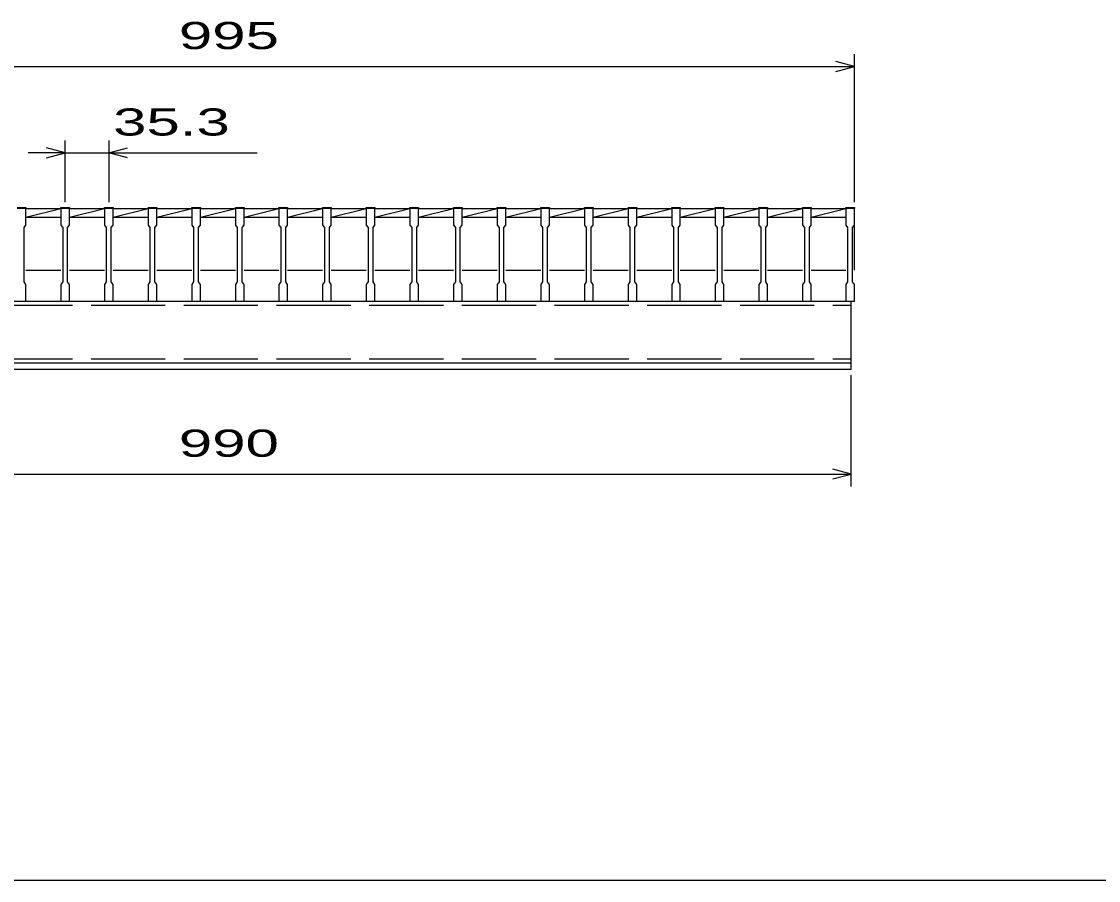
# Model space of a CAD drawing. Units: millimetres, scale not verified. Extents: x -1820 to 1731, y -1282 to 1054.
# Drawn here: x -1098 to -227, y -1146 to -451 of the extents above; entities that cross this region are included whole.
import ezdxf
from ezdxf.enums import TextEntityAlignment as Align

# ---------------------------------------------------------------- set-up
doc = ezdxf.new("R2010")
doc.units = ezdxf.units.MM
doc.header["$LTSCALE"] = 10
doc.linetypes.add('DASHED', pattern=[7.5, 6, -1.5])
for name, color, linetype, lineweight in [('0_2', 150, 'Continuous', 25), ('16', 3, 'Continuous', 25), ('22', 4, 'Continuous', 25)]:
    doc.layers.add(name, color=color, linetype=linetype, lineweight=lineweight)
doc.styles.add('ベクトル', font='')
doc.styles.get('ベクトル').set_extended_font_data('ベクトル')

msp = doc.modelspace()

# ---------------------------------------------------------------- linework, layer by layer
at = {"layer": '0_2'}
msp.add_line((1731, -1146.5), (-1729, -1146.5), dxfattribs=at)
at = {"layer": '16'}
for p, q in [((-1101.3, -601.8), (-1094.3, -601.8)), ((-1094.3, -602.5), (-1101.3, -602.5)), ((-1094.3, -601.8), (-1094.3, -602.5)), ((-1094.3, -616), (-1094.3, -602.5)), ((-1094.3, -602.5), (-1066, -602.5)), ((-1094.3, -609.5), (-1066, -602.5)), ((-1094.3, -609.5), (-1066, -609.5)), ((-1066, -602.5), (-1066, -601.8)), ((-1066, -601.8), (-1059, -601.8)), ((-1066, -602.5), (-1066, -616)), ((-1059, -602.5), (-1066, -602.5)), ((-1059, -601.8), (-1059, -602.5)), ((-1059, -616), (-1059, -602.5)), ((-1059, -602.5), (-1030.7, -602.5)), ((-1059, -609.5), (-1030.7, -602.5)), ((-1059, -609.5), (-1030.7, -609.5)), ((-1030.7, -602.5), (-1030.7, -601.8)), ((-1030.7, -601.8), (-1023.7, -601.8)), ((-1030.7, -602.5), (-1030.7, -616)), ((-1023.7, -602.5), (-1030.7, -602.5)), ((-1023.7, -601.8), (-1023.7, -602.5)), ((-1023.7, -616), (-1023.7, -602.5)), ((-1023.7, -602.5), (-995.4, -602.5)), ((-1023.7, -609.5), (-995.4, -602.5)), ((-1023.7, -609.5), (-995.4, -609.5)), ((-995.4, -602.5), (-995.4, -601.8)), ((-995.4, -601.8), (-988.4, -601.8)), ((-995.4, -602.5), (-995.4, -616)), ((-988.4, -602.5), (-995.4, -602.5)), ((-988.4, -601.8), (-988.4, -602.5)), ((-988.4, -616), (-988.4, -602.5)), ((-988.4, -602.5), (-960.1, -602.5)), ((-988.4, -609.5), (-960.1, -602.5)), ((-988.4, -609.5), (-960.1, -609.5)), ((-960.1, -602.5), (-960.1, -601.8)), ((-960.1, -601.8), (-953.1, -601.8)), ((-960.1, -602.5), (-960.1, -616)), ((-953.1, -602.5), (-960.1, -602.5)), ((-953.1, -601.8), (-953.1, -602.5)), ((-953.1, -616), (-953.1, -602.5)), ((-953.1, -602.5), (-924.8, -602.5)), ((-953.1, -609.5), (-924.8, -602.5)), ((-953.1, -609.5), (-924.8, -609.5)), ((-924.8, -602.5), (-924.8, -601.8)), ((-924.8, -601.8), (-917.8, -601.8)), ((-924.8, -602.5), (-924.8, -616)), ((-917.8, -602.5), (-924.8, -602.5)), ((-917.8, -601.8), (-917.8, -602.5)), ((-917.8, -616), (-917.8, -602.5)), ((-917.8, -602.5), (-889.5, -602.5)), ((-917.8, -609.5), (-889.5, -602.5)), ((-917.8, -609.5), (-889.5, -609.5)), ((-889.5, -602.5), (-889.5, -601.8)), ((-889.5, -601.8), (-882.5, -601.8)), ((-889.5, -602.5), (-889.5, -616)), ((-882.5, -602.5), (-889.5, -602.5)), ((-882.5, -601.8), (-882.5, -602.5)), ((-882.5, -616), (-882.5, -602.5)), ((-882.5, -602.5), (-854.2, -602.5)), ((-882.5, -609.5), (-854.2, -602.5)), ((-882.5, -609.5), (-854.2, -609.5)), ((-854.2, -602.5), (-854.2, -601.8)), ((-854.2, -601.8), (-847.2, -601.8)), ((-854.2, -602.5), (-854.2, -616)), ((-847.2, -602.5), (-854.2, -602.5)), ((-847.2, -601.8), (-847.2, -602.5)), ((-847.2, -616), (-847.2, -602.5)), ((-847.2, -602.5), (-818.9, -602.5)), ((-847.2, -609.5), (-818.9, -602.5)), ((-847.2, -609.5), (-818.9, -609.5)), ((-818.9, -602.5), (-818.9, -601.8)), ((-818.9, -601.8), (-811.9, -601.8)), ((-818.9, -602.5), (-818.9, -616)), ((-811.9, -602.5), (-818.9, -602.5)), ((-811.9, -601.8), (-811.9, -602.5)), ((-811.9, -616), (-811.9, -602.5)), ((-811.9, -602.5), (-783.6, -602.5)), ((-811.9, -609.5), (-783.6, -602.5)), ((-811.9, -609.5), (-783.6, -609.5)), ((-783.6, -602.5), (-783.6, -601.8)), ((-783.6, -601.8), (-776.6, -601.8)), ((-783.6, -602.5), (-783.6, -616)), ((-776.6, -602.5), (-783.6, -602.5)), ((-776.6, -601.8), (-776.6, -602.5)), ((-776.6, -616), (-776.6, -602.5)), ((-776.6, -602.5), (-748.3, -602.5)), ((-776.6, -609.5), (-748.3, -602.5)), ((-776.6, -609.5), (-748.3, -609.5)), ((-748.3, -602.5), (-748.3, -601.8)), ((-748.3, -601.8), (-741.3, -601.8)), ((-748.3, -602.5), (-748.3, -616)), ((-741.3, -602.5), (-748.3, -602.5)), ((-741.3, -601.8), (-741.3, -602.5)), ((-741.3, -616), (-741.3, -602.5)), ((-741.3, -602.5), (-713, -602.5)), ((-741.3, -609.5), (-713, -602.5)), ((-741.3, -609.5), (-713, -609.5)), ((-713, -602.5), (-713, -601.8)), ((-713, -601.8), (-706, -601.8)), ((-713, -602.5), (-713, -616)), ((-706, -602.5), (-713, -602.5)), ((-706, -601.8), (-706, -602.5)), ((-706, -616), (-706, -602.5)), ((-706, -602.5), (-677.7, -602.5)), ((-706, -609.5), (-677.7, -602.5)), ((-706, -609.5), (-677.7, -609.5)), ((-677.7, -602.5), (-677.7, -601.8)), ((-677.7, -601.8), (-670.7, -601.8)), ((-677.7, -602.5), (-677.7, -616)), ((-670.7, -602.5), (-677.7, -602.5)), ((-670.7, -601.8), (-670.7, -602.5)), ((-670.7, -616), (-670.7, -602.5)), ((-670.7, -602.5), (-642.4, -602.5)), ((-670.7, -609.5), (-642.4, -602.5)), ((-670.7, -609.5), (-642.4, -609.5)), ((-642.4, -602.5), (-642.4, -601.8)), ((-642.4, -601.8), (-635.4, -601.8)), ((-642.4, -602.5), (-642.4, -616)), ((-635.4, -602.5), (-642.4, -602.5)), ((-635.4, -601.8), (-635.4, -602.5)), ((-635.4, -616), (-635.4, -602.5)), ((-635.4, -602.5), (-607.1, -602.5)), ((-635.4, -609.5), (-607.1, -602.5)), ((-635.4, -609.5), (-607.1, -609.5)), ((-607.1, -602.5), (-607.1, -601.8)), ((-607.1, -601.8), (-600.1, -601.8)), ((-607.1, -602.5), (-607.1, -616)), ((-600.1, -602.5), (-607.1, -602.5)), ((-600.1, -601.8), (-600.1, -602.5)), ((-600.1, -616), (-600.1, -602.5)), ((-600.1, -602.5), (-571.8, -602.5)), ((-600.1, -609.5), (-571.8, -602.5)), ((-600.1, -609.5), (-571.8, -609.5)), ((-571.8, -602.5), (-571.8, -601.8)), ((-571.8, -601.8), (-564.8, -601.8)), ((-571.8, -602.5), (-571.8, -616)), ((-564.8, -602.5), (-571.8, -602.5)), ((-564.8, -601.8), (-564.8, -602.5)), ((-564.8, -616), (-564.8, -602.5)), ((-564.8, -602.5), (-536.5, -602.5)), ((-564.8, -609.5), (-536.5, -602.5)), ((-564.8, -609.5), (-536.5, -609.5)), ((-536.5, -602.5), (-536.5, -601.8)), ((-536.5, -601.8), (-529.5, -601.8)), ((-536.5, -602.5), (-536.5, -616)), ((-529.5, -602.5), (-536.5, -602.5)), ((-529.5, -601.8), (-529.5, -602.5)), ((-529.5, -616), (-529.5, -602.5)), ((-529.5, -602.5), (-501.2, -602.5)), ((-529.5, -609.5), (-501.2, -602.5)), ((-529.5, -609.5), (-501.2, -609.5)), ((-501.2, -602.5), (-501.2, -601.8)), ((-501.2, -601.8), (-494.2, -601.8)), ((-501.2, -602.5), (-501.2, -616)), ((-494.2, -602.5), (-501.2, -602.5)), ((-494.2, -601.8), (-494.2, -602.5)), ((-494.2, -616), (-494.2, -602.5)), ((-494.2, -602.5), (-465.9, -602.5)), ((-494.2, -609.5), (-465.9, -602.5)), ((-494.2, -609.5), (-465.9, -609.5)), ((-465.9, -602.5), (-465.9, -601.8)), ((-465.9, -601.8), (-458.9, -601.8)), ((-465.9, -602.5), (-465.9, -616)), ((-458.9, -602.5), (-465.9, -602.5)), ((-458.9, -601.8), (-458.9, -602.5)), ((-458.9, -616), (-458.9, -602.5)), ((-458.9, -602.5), (-431, -602.5)), ((-458.9, -609.5), (-431, -602.6)), ((-458.9, -609.5), (-431, -609.5)), ((-431, -602.5), (-431, -601.8)), ((-431, -601.8), (-424, -601.8)), ((-431, -602.5), (-431, -616)), ((-424, -602.5), (-431, -602.5)), ((-424, -601.8), (-424, -602.5)), ((-424, -616), (-424, -602.5)), ((-424, -652.5), (-424, -602.5)), ((-1095.8, -618), (-1094.3, -616)), ((-1095.8, -662), (-1095.8, -618)), ((-1066, -616), (-1064.5, -618)), ((-1064.5, -618), (-1064.5, -662)), ((-1060.5, -618), (-1059, -616)), ((-1060.5, -662), (-1060.5, -618)), ((-1030.7, -616), (-1029.2, -618)), ((-1029.2, -618), (-1029.2, -662)), ((-1025.2, -618), (-1023.7, -616)), ((-1025.2, -662), (-1025.2, -618)), ((-995.4, -616), (-993.9, -618)), ((-993.9, -618), (-993.9, -662)), ((-989.9, -618), (-988.4, -616)), ((-989.9, -662), (-989.9, -618)), ((-960.1, -616), (-958.6, -618)), ((-958.6, -618), (-958.6, -662)), ((-954.6, -618), (-953.1, -616)), ((-954.6, -662), (-954.6, -618)), ((-924.8, -616), (-923.3, -618)), ((-923.3, -618), (-923.3, -662)), ((-919.3, -618), (-917.8, -616)), ((-919.3, -662), (-919.3, -618)), ((-889.5, -616), (-888, -618)), ((-888, -618), (-888, -662)), ((-884, -618), (-882.5, -616)), ((-884, -662), (-884, -618)), ((-854.2, -616), (-852.7, -618)), ((-852.7, -618), (-852.7, -662)), ((-848.7, -618), (-847.2, -616)), ((-848.7, -662), (-848.7, -618)), ((-818.9, -616), (-817.4, -618)), ((-817.4, -618), (-817.4, -662)), ((-813.4, -618), (-811.9, -616)), ((-813.4, -662), (-813.4, -618)), ((-783.6, -616), (-782.1, -618)), ((-782.1, -618), (-782.1, -662)), ((-778.1, -618), (-776.6, -616)), ((-778.1, -662), (-778.1, -618)), ((-748.3, -616), (-746.8, -618)), ((-746.8, -618), (-746.8, -662)), ((-742.8, -618), (-741.3, -616)), ((-742.8, -662), (-742.8, -618)), ((-713, -616), (-711.5, -618)), ((-711.5, -618), (-711.5, -662)), ((-707.5, -618), (-706, -616)), ((-707.5, -662), (-707.5, -618)), ((-677.7, -616), (-676.2, -618)), ((-676.2, -618), (-676.2, -662)), ((-672.2, -618), (-670.7, -616)), ((-672.2, -662), (-672.2, -618)), ((-642.4, -616), (-640.9, -618)), ((-640.9, -618), (-640.9, -662)), ((-636.9, -618), (-635.4, -616)), ((-636.9, -662), (-636.9, -618)), ((-607.1, -616), (-605.6, -618)), ((-605.6, -618), (-605.6, -662)), ((-601.6, -618), (-600.1, -616)), ((-601.6, -662), (-601.6, -618)), ((-571.8, -616), (-570.3, -618)), ((-570.3, -618), (-570.3, -662)), ((-566.3, -618), (-564.8, -616)), ((-566.3, -662), (-566.3, -618)), ((-536.5, -616), (-535, -618)), ((-535, -618), (-535, -662)), ((-531, -618), (-529.5, -616)), ((-531, -662), (-531, -618)), ((-501.2, -616), (-499.7, -618)), ((-499.7, -618), (-499.7, -662)), ((-495.7, -618), (-494.2, -616)), ((-495.7, -662), (-495.7, -618)), ((-465.9, -616), (-464.4, -618)), ((-464.4, -618), (-464.4, -662)), ((-460.4, -618), (-458.9, -616)), ((-460.4, -662), (-460.4, -618)), ((-431, -616), (-429.5, -618)), ((-429.5, -618), (-429.5, -662)), ((-425.5, -618), (-424, -616)), ((-425.5, -662), (-425.5, -618)), ((-1094.3, -652.5), (-1066, -652.5)), ((-1059, -652.5), (-1030.7, -652.5)), ((-1023.7, -652.5), (-995.4, -652.5)), ((-988.4, -652.5), (-960.1, -652.5)), ((-953.1, -652.5), (-924.8, -652.5)), ((-917.8, -652.5), (-889.5, -652.5)), ((-882.5, -652.5), (-854.2, -652.5)), ((-847.2, -652.5), (-818.9, -652.5)), ((-811.9, -652.5), (-783.6, -652.5)), ((-776.6, -652.5), (-748.3, -652.5)), ((-741.3, -652.5), (-713, -652.5)), ((-706, -652.5), (-677.7, -652.5)), ((-670.7, -652.5), (-642.4, -652.5)), ((-635.4, -652.5), (-607.1, -652.5)), ((-600.1, -652.5), (-571.8, -652.5)), ((-564.8, -652.5), (-536.5, -652.5)), ((-529.5, -652.5), (-501.2, -652.5)), ((-494.2, -652.5), (-465.9, -652.5)), ((-458.9, -652.5), (-431, -652.5)), ((-1094.3, -664), (-1095.8, -662)), ((-1064.5, -662), (-1066, -664)), ((-1059, -664), (-1060.5, -662)), ((-1029.2, -662), (-1030.7, -664)), ((-1023.7, -664), (-1025.2, -662)), ((-993.9, -662), (-995.4, -664)), ((-988.4, -664), (-989.9, -662)), ((-958.6, -662), (-960.1, -664)), ((-953.1, -664), (-954.6, -662)), ((-923.3, -662), (-924.8, -664)), ((-917.8, -664), (-919.3, -662)), ((-888, -662), (-889.5, -664)), ((-882.5, -664), (-884, -662)), ((-852.7, -662), (-854.2, -664)), ((-847.2, -664), (-848.7, -662)), ((-817.4, -662), (-818.9, -664)), ((-811.9, -664), (-813.4, -662)), ((-782.1, -662), (-783.6, -664)), ((-776.6, -664), (-778.1, -662)), ((-746.8, -662), (-748.3, -664)), ((-741.3, -664), (-742.8, -662)), ((-711.5, -662), (-713, -664)), ((-706, -664), (-707.5, -662)), ((-676.2, -662), (-677.7, -664)), ((-670.7, -664), (-672.2, -662)), ((-640.9, -662), (-642.4, -664)), ((-635.4, -664), (-636.9, -662)), ((-605.6, -662), (-607.1, -664)), ((-600.1, -664), (-601.6, -662)), ((-570.3, -662), (-571.8, -664)), ((-564.8, -664), (-566.3, -662)), ((-535, -662), (-536.5, -664)), ((-529.5, -664), (-531, -662)), ((-499.7, -662), (-501.2, -664)), ((-494.2, -664), (-495.7, -662)), ((-464.4, -662), (-465.9, -664)), ((-458.9, -664), (-460.4, -662)), ((-429.5, -662), (-431, -664)), ((-424, -664), (-425.5, -662)), ((-1094.3, -677.5), (-1094.3, -664)), ((-1066, -664), (-1066, -677.5)), ((-1059, -677.5), (-1059, -664)), ((-1030.7, -664), (-1030.7, -677.5)), ((-1023.7, -677.5), (-1023.7, -664)), ((-995.4, -664), (-995.4, -677.5)), ((-988.4, -677.5), (-988.4, -664)), ((-960.1, -664), (-960.1, -677.5)), ((-953.1, -677.5), (-953.1, -664)), ((-924.8, -664), (-924.8, -677.5)), ((-917.8, -677.5), (-917.8, -664)), ((-889.5, -664), (-889.5, -677.5)), ((-882.5, -677.5), (-882.5, -664)), ((-854.2, -664), (-854.2, -677.5)), ((-847.2, -677.5), (-847.2, -664)), ((-818.9, -664), (-818.9, -677.5)), ((-811.9, -677.5), (-811.9, -664)), ((-783.6, -664), (-783.6, -677.5)), ((-776.6, -677.5), (-776.6, -664)), ((-748.3, -664), (-748.3, -677.5)), ((-741.3, -677.5), (-741.3, -664)), ((-713, -664), (-713, -677.5)), ((-706, -677.5), (-706, -664)), ((-677.7, -664), (-677.7, -677.5)), ((-670.7, -677.5), (-670.7, -664)), ((-642.4, -664), (-642.4, -677.5)), ((-635.4, -677.5), (-635.4, -664)), ((-607.1, -664), (-607.1, -677.5)), ((-600.1, -677.5), (-600.1, -664)), ((-571.8, -664), (-571.8, -677.5)), ((-564.8, -677.5), (-564.8, -664)), ((-536.5, -664), (-536.5, -677.5)), ((-529.5, -677.5), (-529.5, -664)), ((-501.2, -664), (-501.2, -677.5)), ((-494.2, -677.5), (-494.2, -664)), ((-465.9, -664), (-465.9, -677.5)), ((-458.9, -677.5), (-458.9, -664)), ((-431, -664), (-431, -677.5)), ((-424, -677.5), (-424, -664)), ((-1416.5, -677.5), (-426.5, -677.5)), ((-1101.3, -677.5), (-1094.3, -677.5)), ((-1066, -677.5), (-1059, -677.5)), ((-1030.7, -677.5), (-1023.7, -677.5)), ((-995.4, -677.5), (-988.4, -677.5)), ((-960.1, -677.5), (-953.1, -677.5)), ((-924.8, -677.5), (-917.8, -677.5)), ((-889.5, -677.5), (-882.5, -677.5)), ((-854.2, -677.5), (-847.2, -677.5)), ((-818.9, -677.5), (-811.9, -677.5)), ((-783.6, -677.5), (-776.6, -677.5)), ((-748.3, -677.5), (-741.3, -677.5)), ((-713, -677.5), (-706, -677.5)), ((-677.7, -677.5), (-670.7, -677.5)), ((-642.4, -677.5), (-635.4, -677.5)), ((-607.1, -677.5), (-600.1, -677.5)), ((-571.8, -677.5), (-564.8, -677.5)), ((-536.5, -677.5), (-529.5, -677.5)), ((-501.2, -677.5), (-494.2, -677.5)), ((-465.9, -677.5), (-458.9, -677.5)), ((-431, -677.5), (-424, -677.5)), ((-426.5, -727.5), (-426.5, -677.5)), ((-1416.5, -727.5), (-426.5, -727.5)), ((-1416.5, -727.5), (-426.5, -727.5)), ((-426.5, -732.5), (-426.5, -727.5)), ((-1416.5, -732.5), (-426.5, -732.5))]:
    msp.add_line(p, q, dxfattribs=at)
at = {"layer": '16', "linetype": 'DASHED'}
for p, q in [((-1416.5, -680.7), (-426.5, -680.7)), ((-1416.5, -724.3), (-426.5, -724.3))]:
    msp.add_line(p, q, dxfattribs=at)
at = {"layer": '22'}
for p, q in [((-424, -597.5), (-424, -477.5)), ((-1419, -487.5), (-424, -487.5)), ((-424, -487.5), (-439, -483.5)), ((-439, -491.5), (-424, -487.5)), ((-1062.5, -597.5), (-1062.5, -547.5)), ((-1027.2, -547.5), (-1027.2, -597.5)), ((-1062.5, -557.5), (-1092.5, -557.5)), ((-1062.5, -557.5), (-1077.5, -553.5)), ((-1077.5, -561.5), (-1062.5, -557.5)), ((-1062.5, -557.5), (-1027.2, -557.5)), ((-1027.2, -557.5), (-1012.2, -553.5)), ((-1012.2, -561.5), (-1027.2, -557.5)), ((-1027.2, -557.5), (-907.2, -557.5)), ((-426.5, -827.5), (-426.5, -737.5)), ((-1416.5, -817.5), (-426.5, -817.5)), ((-426.5, -817.5), (-441.5, -813.5)), ((-441.5, -821.5), (-426.5, -817.5))]:
    msp.add_line(p, q, dxfattribs=at)

# ---------------------------------------------------------------- texts
at = {"layer": '22', "color": 2, "style": 'ベクトル', "width": 1.65}
for s, p in [(' 995 ', (-984, -462.5)), (' 35.3 ', (-1037.2, -532.5)), (' 990 ', (-984, -792.5))]:
    msp.add_text(s, height=21.99, dxfattribs=at).set_placement(p, align=Align.MIDDLE_LEFT)

doc.saveas('drawing.dxf')
